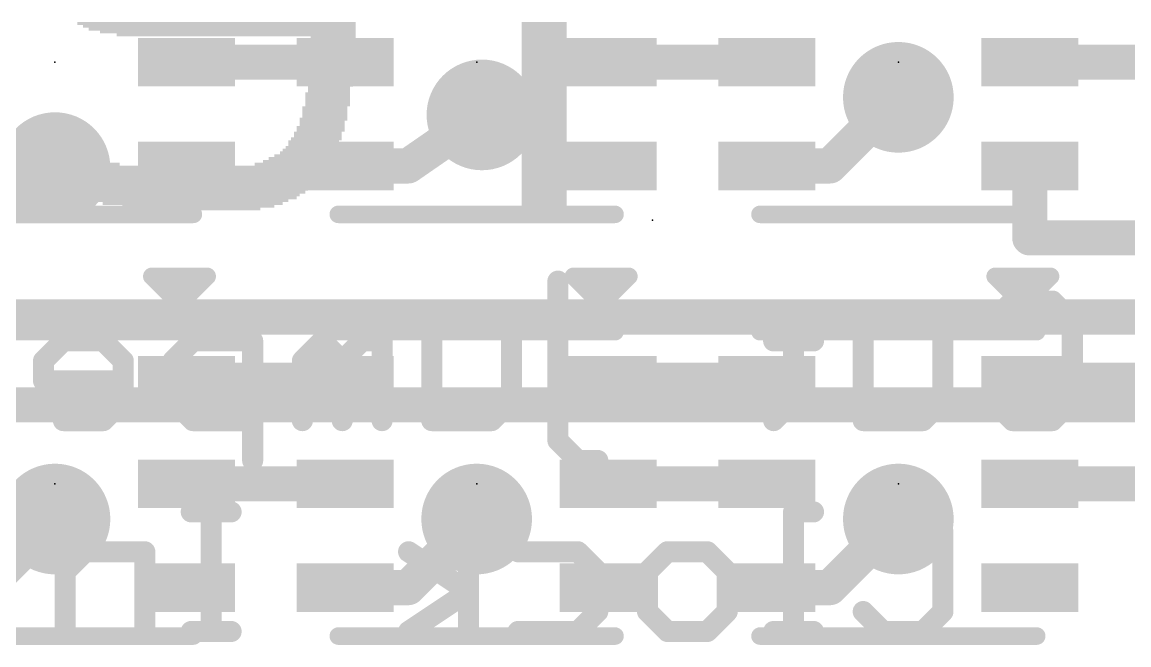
# Model space of a CAD drawing. Extents: x -6 to 62.2, y -4.9 to 32.6.
# Drawn here: x 20.59 to 28.59, y 8.74 to 13.24 of the extents above; entities that cross this region are included whole.
import ezdxf

# ---------------------------------------------------------------- set-up
doc = ezdxf.new("R2010")
doc.units = 0
for name, color, linetype in [('1', 12, 'CONTINUOUS'), ('16', 132, 'CONTINUOUS'), ('18', 110, 'CONTINUOUS'), ('21', 40, 'CONTINUOUS'), ('22', 6, 'CONTINUOUS'), ('23', 53, 'CONTINUOUS'), ('24', 53, 'CONTINUOUS')]:
    doc.layers.add(name, color=color, linetype=linetype)

# ---------------------------------------------------------------- blocks, each defined once
blk = doc.blocks.new('RECT')
blk.add_solid([(-0.5, -0.5), (0.5, -0.5), (-0.5, 0.5), (0.5, 0.5)])
blk = doc.blocks.new('ROUNDV')
at = {"const_width": 0.5}
blk.add_lwpolyline([(0, -0.25, 1), (0, 0.25, 1), (0, -0.25)], format="xyb", dxfattribs=at)

msp = doc.modelspace()

# ---------------------------------------------------------------- linework, layer by layer
at = {"layer": '1', "const_width": 0.254}
for points in [[(22.926, 12.954), (21.778, 12.954)], [(25.974, 12.954), (24.826, 12.954)], [(27.874, 12.954), (29.022, 12.954)], [(26.924, 12.7), (26.428, 12.204)], [(23.9141, 12.573), (23.38, 12.204)], [(20.828, 12.192), (20.332, 12.204)], [(23.38, 12.204), (22.926, 12.204)], [(26.428, 12.204), (25.974, 12.204)], [(27.874, 12.204), (27.874, 11.684)], [(27.874, 11.684), (30.099, 11.684)], [(21.778, 10.656), (22.926, 10.656)], [(24.826, 10.656), (25.974, 10.656)], [(27.874, 10.656), (29.022, 10.656)], [(22.926, 9.906), (21.778, 9.906)], [(25.974, 9.906), (24.826, 9.906)], [(29.022, 9.906), (27.874, 9.906)], [(20.828, 9.652), (20.332, 9.156)], [(23.876, 9.652), (23.38, 9.156)], [(26.924, 9.652), (26.428, 9.156)], [(23.38, 9.156), (22.926, 9.156)], [(26.428, 9.156), (25.974, 9.156)]]:
    msp.add_lwpolyline(points, dxfattribs=at)
at = {"layer": '1', "const_width": 0.127}
for points in [[(21.778, 13.0175, 1), (21.778, 12.8905)], [(22.926, 12.8905, 1), (22.926, 13.0175)], [(24.826, 13.0175, 1), (24.826, 12.8905)], [(25.974, 12.8905, 1), (25.974, 13.0175)], [(27.874, 13.0175, 1), (27.874, 12.8905)], [(26.9689, 12.6551, 1), (26.8791, 12.7449)], [(23.9502, 12.5208, 1), (23.878, 12.6252)], [(22.926, 12.2675, 1), (22.926, 12.1405)], [(23.3439, 12.2562, 1), (23.4161, 12.1518)], [(23.38, 12.1405, 1), (23.38, 12.2675)], [(25.974, 12.2675, 1), (25.974, 12.1405)], [(26.428, 12.1405, 1), (26.428, 12.2675)], [(27.9375, 12.204, 1), (27.8105, 12.204)], [(20.8265, 12.1285, 1), (20.8295, 12.2555)], [(26.3831, 12.2489, 1), (26.4729, 12.1591)], [(27.874, 11.7475, 1), (27.874, 11.6205)], [(27.8105, 11.684, 1), (27.9375, 11.684)], [(21.778, 10.7195, 1), (21.778, 10.5925)], [(22.926, 10.5925, 1), (22.926, 10.7195)], [(24.826, 10.7195, 1), (24.826, 10.5925)], [(25.974, 10.5925, 1), (25.974, 10.7195)], [(27.874, 10.7195, 1), (27.874, 10.5925)], [(21.778, 9.9695, 1), (21.778, 9.8425)], [(22.926, 9.8425, 1), (22.926, 9.9695)], [(24.826, 9.9695, 1), (24.826, 9.8425)], [(25.974, 9.8425, 1), (25.974, 9.9695)], [(27.874, 9.9695, 1), (27.874, 9.8425)], [(20.8729, 9.6071, 1), (20.7831, 9.6969)], [(23.9209, 9.6071, 1), (23.8311, 9.6969)], [(26.9689, 9.6071, 1), (26.8791, 9.6969)], [(22.926, 9.2195, 1), (22.926, 9.0925)], [(23.38, 9.0925, 1), (23.38, 9.2195)], [(25.974, 9.2195, 1), (25.974, 9.0925)], [(26.428, 9.0925, 1), (26.428, 9.2195)], [(23.3351, 9.2009, 1), (23.4249, 9.1111)], [(26.3831, 9.2009, 1), (26.4729, 9.1111)]]:
    msp.add_lwpolyline(points, format="xyb", dxfattribs=at)
at = {"layer": '16', "const_width": 0.254}
for points in [[(43.8785, 11.1125), (10.6045, 11.1125)], [(10.2235, 10.4775), (42.5425, 10.4775)]]:
    msp.add_lwpolyline(points, dxfattribs=at)
at = {"layer": '21', "const_width": 0.127}
for points in [[(19.828, 11.854), (21.828, 11.854)], [(22.876, 11.854), (24.876, 11.854)], [(25.924, 11.854), (27.924, 11.854)], [(21.628, 11.406), (21.528, 11.406)], [(21.528, 11.406), (21.728, 11.206)], [(21.928, 11.406), (21.628, 11.406)], [(21.728, 11.206), (21.928, 11.406)], [(21.828, 11.406), (21.728, 11.306)], [(21.928, 11.406), (21.828, 11.406)], [(24.676, 11.406), (24.576, 11.406)], [(24.576, 11.406), (24.776, 11.206)], [(24.976, 11.406), (24.676, 11.406)], [(24.776, 11.206), (24.976, 11.406)], [(24.876, 11.406), (24.776, 11.306)], [(24.976, 11.406), (24.876, 11.406)], [(27.724, 11.406), (27.624, 11.406)], [(27.624, 11.406), (27.824, 11.206)], [(28.024, 11.406), (27.724, 11.406)], [(27.824, 11.206), (28.024, 11.406)], [(27.924, 11.406), (27.824, 11.306)], [(28.024, 11.406), (27.924, 11.406)], [(19.828, 11.006), (21.828, 11.006)], [(22.876, 11.006), (24.876, 11.006)], [(25.924, 11.006), (27.924, 11.006)], [(19.828, 8.806), (21.828, 8.806)], [(22.876, 8.806), (24.876, 8.806)], [(25.924, 8.806), (27.924, 8.806)]]:
    msp.add_lwpolyline(points, dxfattribs=at)
at = {"layer": '21', "const_width": 0.0635}
for points in [[(21.828, 11.8223, 1), (21.828, 11.8858)], [(22.876, 11.8858, 1), (22.876, 11.8223)], [(24.876, 11.8223, 1), (24.876, 11.8858)], [(25.924, 11.8858, 1), (25.924, 11.8223)], [(27.924, 11.8223, 1), (27.924, 11.8858)], [(21.5505, 11.4285, 1), (21.5055, 11.3835)], [(21.528, 11.4378, 1), (21.528, 11.3742)], [(21.628, 11.4378, 1), (21.628, 11.3742)], [(21.628, 11.3742, 1), (21.628, 11.4378)], [(21.828, 11.4378, 1), (21.828, 11.3742)], [(21.8505, 11.3835, 1), (21.8055, 11.4285)], [(21.9505, 11.3835, 1), (21.9055, 11.4285)], [(21.928, 11.3742, 1), (21.928, 11.4378)], [(21.928, 11.3742, 1), (21.928, 11.4378)], [(24.5985, 11.4285, 1), (24.5535, 11.3835)], [(24.576, 11.4378, 1), (24.576, 11.3742)], [(24.676, 11.4378, 1), (24.676, 11.3742)], [(24.676, 11.3742, 1), (24.676, 11.4378)], [(24.876, 11.4378, 1), (24.876, 11.3742)], [(24.8985, 11.3835, 1), (24.8535, 11.4285)], [(24.9985, 11.3835, 1), (24.9535, 11.4285)], [(24.976, 11.3742, 1), (24.976, 11.4378)], [(24.976, 11.3742, 1), (24.976, 11.4378)], [(27.6465, 11.4285, 1), (27.6015, 11.3835)], [(27.624, 11.4378, 1), (27.624, 11.3742)], [(27.724, 11.4378, 1), (27.724, 11.3742)], [(27.724, 11.3742, 1), (27.724, 11.4378)], [(27.924, 11.4378, 1), (27.924, 11.3742)], [(27.9465, 11.3835, 1), (27.9015, 11.4285)], [(28.0465, 11.3835, 1), (28.0015, 11.4285)], [(28.024, 11.3742, 1), (28.024, 11.4378)], [(28.024, 11.3742, 1), (28.024, 11.4378)], [(21.7055, 11.3285, 1), (21.7505, 11.2835)], [(24.7535, 11.3285, 1), (24.7985, 11.2835)], [(27.8015, 11.3285, 1), (27.8465, 11.2835)], [(21.7055, 11.2285, 1), (21.7505, 11.1835)], [(21.7055, 11.1835, 1), (21.7505, 11.2285)], [(24.7535, 11.2285, 1), (24.7985, 11.1835)], [(24.7535, 11.1835, 1), (24.7985, 11.2285)], [(27.8015, 11.2285, 1), (27.8465, 11.1835)], [(27.8015, 11.1835, 1), (27.8465, 11.2285)], [(21.828, 10.9742, 1), (21.828, 11.0378)], [(22.876, 11.0378, 1), (22.876, 10.9742)], [(24.876, 10.9742, 1), (24.876, 11.0378)], [(25.924, 11.0378, 1), (25.924, 10.9742)], [(27.924, 10.9742, 1), (27.924, 11.0378)], [(21.828, 8.7743, 1), (21.828, 8.8378)], [(22.876, 8.8378, 1), (22.876, 8.7743)], [(24.876, 8.7743, 1), (24.876, 8.8378)], [(25.924, 8.8378, 1), (25.924, 8.7743)], [(27.924, 8.7743, 1), (27.924, 8.8378)]]:
    msp.add_lwpolyline(points, format="xyb", dxfattribs=at)
at = {"layer": '22', "const_width": 0.1524}
for points in [[(24.4635, 11.3716), (24.4635, 11.2275)], [(27.6057, 11.0835), (27.7497, 11.2275)], [(27.7497, 11.2275), (28.0378, 11.2275)], [(28.0378, 11.2275), (28.1819, 11.0835)], [(26.1668, 11.0835), (26.1668, 10.5073)], [(28.1819, 11.0835), (28.1819, 10.5073)], [(20.8892, 10.9394), (20.7452, 10.7954)], [(21.1774, 10.9394), (20.8892, 10.9394)], [(21.3214, 10.7954), (21.1774, 10.9394)], [(21.8248, 10.9394), (21.6807, 10.7954)], [(22.2569, 10.9394), (21.8248, 10.9394)], [(22.2569, 10.0751), (22.2569, 10.9394)], [(22.7603, 10.9394), (22.6162, 10.7954)], [(22.9043, 10.7954), (22.7603, 10.9394)], [(23.0484, 10.9394), (22.9043, 10.7954)], [(23.1924, 10.9394), (23.0484, 10.9394)], [(23.1924, 10.3632), (23.1924, 10.9394)], [(23.5517, 10.3632), (23.5517, 10.9394)], [(24.128, 10.9394), (24.128, 10.5073)], [(24.4635, 10.2191), (24.4635, 10.9394)], [(26.3108, 10.9394), (26.0227, 10.9394)], [(26.6701, 10.3632), (26.6701, 10.9394)], [(27.2464, 10.9394), (27.2464, 10.5073)], [(20.7452, 10.7954), (20.7452, 10.6513)], [(21.3214, 10.5073), (21.3214, 10.7954)], [(21.6807, 10.7954), (21.6807, 10.5073)], [(22.6162, 10.7954), (22.6162, 10.3632)], [(22.9043, 10.7954), (22.9043, 10.3632)], [(20.7452, 10.6513), (21.3214, 10.6513)], [(21.1774, 10.3632), (21.3214, 10.5073)], [(21.6807, 10.5073), (21.8248, 10.3632)], [(24.128, 10.5073), (23.9839, 10.3632)], [(26.1668, 10.5073), (26.0227, 10.3632)], [(27.2464, 10.5073), (27.1023, 10.3632)], [(27.7497, 10.3632), (27.6057, 10.5073)], [(28.1819, 10.5073), (28.0378, 10.3632)], [(20.8892, 10.3632), (21.1774, 10.3632)], [(21.8248, 10.3632), (22.2569, 10.3632)], [(23.9839, 10.3632), (23.5517, 10.3632)], [(27.1023, 10.3632), (26.6701, 10.3632)], [(28.0378, 10.3632), (27.7497, 10.3632)], [(24.6076, 10.0751), (24.4635, 10.2191)], [(24.7516, 10.0751), (24.6076, 10.0751)], [(22.101, 9.7035), (21.8129, 9.7035)], [(21.957, 8.8392), (21.957, 9.7035)], [(23.8161, 8.8392), (23.8161, 9.7035)], [(26.3108, 9.7035), (26.1668, 9.7035)], [(26.1668, 9.7035), (26.1668, 8.8392)], [(26.6701, 9.5595), (26.8142, 9.7035)], [(26.8142, 9.7035), (27.1023, 9.7035)], [(27.1023, 9.7035), (27.2464, 9.5595)], [(27.2464, 9.5595), (27.2464, 8.9833)], [(21.0452, 9.4154), (20.9011, 9.2714)], [(21.4773, 9.4154), (21.0452, 9.4154)], [(21.4773, 8.8392), (21.4773, 9.4154)], [(23.8161, 9.1273), (23.384, 9.4154)], [(24.1754, 9.4154), (24.6076, 9.4154)], [(24.6076, 9.4154), (24.7516, 9.2714)], [(25.1109, 9.2714), (25.255, 9.4154)], [(25.255, 9.4154), (25.5431, 9.4154)], [(25.5431, 9.4154), (25.6872, 9.2714)], [(20.9011, 9.2714), (20.9011, 8.8392)], [(24.7516, 9.2714), (24.7516, 8.9833)], [(25.1109, 8.9833), (25.1109, 9.2714)], [(25.6872, 9.2714), (25.6872, 8.9833)], [(23.384, 8.8392), (23.8161, 9.1273)], [(24.7516, 8.9833), (24.6076, 8.8392)], [(25.255, 8.8392), (25.1109, 8.9833)], [(25.6872, 8.9833), (25.5431, 8.8392)], [(26.8142, 8.8392), (26.6701, 8.9833)], [(27.2464, 8.9833), (27.1023, 8.8392)], [(22.101, 8.8392), (21.8129, 8.8392)], [(24.6076, 8.8392), (24.1754, 8.8392)], [(25.5431, 8.8392), (25.255, 8.8392)], [(26.3108, 8.8392), (26.0227, 8.8392)], [(27.1023, 8.8392), (26.8142, 8.8392)]]:
    msp.add_lwpolyline(points, dxfattribs=at)
at = {"layer": '22', "const_width": 0.0762}
for points in [[(24.5016, 11.3716, 1), (24.4254, 11.3716)], [(27.7497, 11.2656, 1), (27.7497, 11.1894)], [(27.7766, 11.2006, 1), (27.7228, 11.2545)], [(28.0648, 11.2545, 1), (28.0109, 11.2006)], [(28.0378, 11.1894, 1), (28.0378, 11.2656)], [(24.4254, 11.2275, 1), (24.5016, 11.2275)], [(26.2049, 11.0835, 1), (26.1287, 11.0835)], [(27.5787, 11.1104, 1), (27.6326, 11.0565)], [(28.22, 11.0835, 1), (28.1438, 11.0835)], [(28.1549, 11.0565, 1), (28.2088, 11.1104)], [(20.8892, 10.9775, 1), (20.8892, 10.9013)], [(20.9162, 10.9125, 1), (20.8623, 10.9664)], [(21.2043, 10.9664, 1), (21.1504, 10.9125)], [(21.1774, 10.9013, 1), (21.1774, 10.9775)], [(21.8248, 10.9775, 1), (21.8248, 10.9013)], [(21.8517, 10.9125, 1), (21.7978, 10.9664)], [(22.295, 10.9394, 1), (22.2188, 10.9394)], [(22.2569, 10.9013, 1), (22.2569, 10.9775)], [(22.7872, 10.9664, 1), (22.7333, 10.9125)], [(22.7872, 10.9125, 1), (22.7333, 10.9664)], [(23.0484, 10.9775, 1), (23.0484, 10.9013)], [(23.0753, 10.9125, 1), (23.0214, 10.9664)], [(23.2305, 10.9394, 1), (23.1543, 10.9394)], [(23.1924, 10.9013, 1), (23.1924, 10.9775)], [(23.5898, 10.9394, 1), (23.5136, 10.9394)], [(24.1661, 10.9394, 1), (24.0899, 10.9394)], [(24.5016, 10.9394, 1), (24.4254, 10.9394)], [(26.0227, 10.9775, 1), (26.0227, 10.9013)], [(26.3108, 10.9013, 1), (26.3108, 10.9775)], [(26.7082, 10.9394, 1), (26.632, 10.9394)], [(27.2845, 10.9394, 1), (27.2083, 10.9394)], [(20.7182, 10.8223, 1), (20.7721, 10.7684)], [(20.7833, 10.7954, 1), (20.7071, 10.7954)], [(21.3595, 10.7954, 1), (21.2833, 10.7954)], [(21.2945, 10.7684, 1), (21.3483, 10.8223)], [(21.7188, 10.7954, 1), (21.6426, 10.7954)], [(21.6538, 10.8223, 1), (21.7076, 10.7684)], [(22.6543, 10.7954, 1), (22.5781, 10.7954)], [(22.5893, 10.8223, 1), (22.6432, 10.7684)], [(22.9424, 10.7954, 1), (22.8662, 10.7954)], [(22.8774, 10.8223, 1), (22.9313, 10.7684)], [(22.8774, 10.7684, 1), (22.9313, 10.8223)], [(20.7452, 10.6894, 1), (20.7452, 10.6132)], [(21.3214, 10.6132, 1), (21.3214, 10.6894)], [(20.7071, 10.6513, 1), (20.7833, 10.6513)], [(21.3483, 10.4803, 1), (21.2945, 10.5342)], [(21.7076, 10.5342, 1), (21.6538, 10.4803)], [(24.1549, 10.4803, 1), (24.101, 10.5342)], [(26.1937, 10.4803, 1), (26.1398, 10.5342)], [(27.2733, 10.4803, 1), (27.2194, 10.5342)], [(27.6326, 10.5342, 1), (27.5787, 10.4803)], [(28.2088, 10.4803, 1), (28.1549, 10.5342)], [(21.2833, 10.5073, 1), (21.3595, 10.5073)], [(21.6426, 10.5073, 1), (21.7188, 10.5073)], [(24.0899, 10.5073, 1), (24.1661, 10.5073)], [(26.1287, 10.5073, 1), (26.2049, 10.5073)], [(27.2083, 10.5073, 1), (27.2845, 10.5073)], [(28.1438, 10.5073, 1), (28.22, 10.5073)], [(20.8892, 10.4013, 1), (20.8892, 10.3251)], [(21.1504, 10.3901, 1), (21.2043, 10.3363)], [(21.1774, 10.3251, 1), (21.1774, 10.4013)], [(21.8248, 10.4013, 1), (21.8248, 10.3251)], [(21.7978, 10.3363, 1), (21.8517, 10.3901)], [(22.2569, 10.3251, 1), (22.2569, 10.4013)], [(22.5781, 10.3632, 1), (22.6543, 10.3632)], [(22.8662, 10.3632, 1), (22.9424, 10.3632)], [(23.1543, 10.3632, 1), (23.2305, 10.3632)], [(23.5517, 10.4013, 1), (23.5517, 10.3251)], [(23.5136, 10.3632, 1), (23.5898, 10.3632)], [(23.957, 10.3901, 1), (24.0108, 10.3363)], [(23.9839, 10.3251, 1), (23.9839, 10.4013)], [(25.9958, 10.3901, 1), (26.0497, 10.3363)], [(26.6701, 10.4013, 1), (26.6701, 10.3251)], [(26.632, 10.3632, 1), (26.7082, 10.3632)], [(27.0754, 10.3901, 1), (27.1292, 10.3363)], [(27.1023, 10.3251, 1), (27.1023, 10.4013)], [(27.7497, 10.4013, 1), (27.7497, 10.3251)], [(27.7228, 10.3363, 1), (27.7766, 10.3901)], [(28.0109, 10.3901, 1), (28.0648, 10.3363)], [(28.0378, 10.3251, 1), (28.0378, 10.4013)], [(24.4905, 10.2461, 1), (24.4366, 10.1922)], [(24.4254, 10.2191, 1), (24.5016, 10.2191)], [(22.2188, 10.0751, 1), (22.295, 10.0751)], [(24.6076, 10.1132, 1), (24.6076, 10.037)], [(24.5806, 10.0481, 1), (24.6345, 10.102)], [(24.7516, 10.037, 1), (24.7516, 10.1132)], [(21.8129, 9.7416, 1), (21.8129, 9.6654)], [(21.9951, 9.7035, 1), (21.9189, 9.7035)], [(22.101, 9.6654, 1), (22.101, 9.7416)], [(23.8542, 9.7035, 1), (23.778, 9.7035)], [(26.1668, 9.7416, 1), (26.1668, 9.6654)], [(26.2049, 9.7035, 1), (26.1287, 9.7035)], [(26.3108, 9.6654, 1), (26.3108, 9.7416)], [(26.8142, 9.7416, 1), (26.8142, 9.6654)], [(26.8411, 9.6766, 1), (26.7872, 9.7305)], [(27.1292, 9.7305, 1), (27.0754, 9.6766)], [(27.1023, 9.6654, 1), (27.1023, 9.7416)], [(26.6432, 9.5864, 1), (26.6971, 9.5325)], [(27.2845, 9.5595, 1), (27.2083, 9.5595)], [(27.2194, 9.5325, 1), (27.2733, 9.5864)], [(21.0452, 9.4535, 1), (21.0452, 9.3773)], [(21.0721, 9.3885, 1), (21.0182, 9.4424)], [(21.5154, 9.4154, 1), (21.4392, 9.4154)], [(21.4773, 9.3773, 1), (21.4773, 9.4535)], [(23.4051, 9.4471, 1), (23.3628, 9.3837)], [(24.1754, 9.4535, 1), (24.1754, 9.3773)], [(24.6345, 9.4424, 1), (24.5806, 9.3885)], [(24.6076, 9.3773, 1), (24.6076, 9.4535)], [(25.255, 9.4535, 1), (25.255, 9.3773)], [(25.2819, 9.3885, 1), (25.228, 9.4424)], [(25.57, 9.4424, 1), (25.5162, 9.3885)], [(25.5431, 9.3773, 1), (25.5431, 9.4535)], [(20.9392, 9.2714, 1), (20.863, 9.2714)], [(20.8742, 9.2983, 1), (20.928, 9.2444)], [(24.7897, 9.2714, 1), (24.7135, 9.2714)], [(24.7247, 9.2444, 1), (24.7786, 9.2983)], [(25.149, 9.2714, 1), (25.0728, 9.2714)], [(25.084, 9.2983, 1), (25.1379, 9.2444)], [(25.7253, 9.2714, 1), (25.6491, 9.2714)], [(25.6602, 9.2444, 1), (25.7141, 9.2983)], [(23.8373, 9.0956, 1), (23.795, 9.159)], [(23.795, 9.0956, 1), (23.8373, 9.159)], [(24.7786, 8.9563, 1), (24.7247, 9.0102)], [(25.1379, 9.0102, 1), (25.084, 8.9563)], [(25.7141, 8.9563, 1), (25.6602, 9.0102)], [(26.6971, 9.0102, 1), (26.6432, 8.9563)], [(27.2733, 8.9563, 1), (27.2194, 9.0102)], [(24.7135, 8.9833, 1), (24.7897, 8.9833)], [(25.0728, 8.9833, 1), (25.149, 8.9833)], [(25.6491, 8.9833, 1), (25.7253, 8.9833)], [(27.2083, 8.9833, 1), (27.2845, 8.9833)], [(21.8129, 8.8773, 1), (21.8129, 8.8011)], [(22.101, 8.8011, 1), (22.101, 8.8773)], [(23.3628, 8.8709, 1), (23.4051, 8.8075)], [(24.1754, 8.8773, 1), (24.1754, 8.8011)], [(24.5806, 8.8661, 1), (24.6345, 8.8123)], [(24.6076, 8.8011, 1), (24.6076, 8.8773)], [(25.255, 8.8773, 1), (25.255, 8.8011)], [(25.228, 8.8123, 1), (25.2819, 8.8661)], [(25.5162, 8.8661, 1), (25.57, 8.8123)], [(25.5431, 8.8011, 1), (25.5431, 8.8773)], [(26.0227, 8.8773, 1), (26.0227, 8.8011)], [(26.3108, 8.8011, 1), (26.3108, 8.8773)], [(26.8142, 8.8773, 1), (26.8142, 8.8011)], [(26.7872, 8.8123, 1), (26.8411, 8.8661)], [(27.0754, 8.8661, 1), (27.1292, 8.8123)], [(27.1023, 8.8011, 1), (27.1023, 8.8773)], [(20.863, 8.8392, 1), (20.9392, 8.8392)], [(21.4392, 8.8392, 1), (21.5154, 8.8392)], [(21.9189, 8.8392, 1), (21.9951, 8.8392)], [(23.778, 8.8392, 1), (23.8542, 8.8392)], [(26.1287, 8.8392, 1), (26.2049, 8.8392)]]:
    msp.add_lwpolyline(points, format="xyb", dxfattribs=at)
at = {"layer": '23'}
for p in [(20.828, 12.954), (23.876, 12.954), (26.924, 12.954), (20.828, 9.906), (23.876, 9.906), (26.924, 9.906)]:
    msp.add_point(p, dxfattribs=at)
at = {"layer": '24'}
msp.add_point((25.146, 11.811), dxfattribs=at)

# ---------------------------------------------------------------- block references
at = {"layer": '1', "xscale": 0.7, "yscale": 0.35}
for p in [(21.778, 12.954), (22.926, 12.954), (24.826, 12.954), (25.974, 12.954), (27.874, 12.954), (21.778, 12.204), (22.926, 12.204), (24.826, 12.204), (25.974, 12.204), (27.874, 12.204), (21.778, 10.656), (22.926, 10.656), (24.826, 10.656), (25.974, 10.656), (27.874, 10.656), (21.778, 9.906), (22.926, 9.906), (24.826, 9.906), (25.974, 9.906), (27.874, 9.906), (21.778, 9.156), (22.926, 9.156), (24.826, 9.156), (25.974, 9.156), (27.874, 9.156)]:
    msp.add_blockref('RECT', p, dxfattribs=at)
at = {"layer": '18', "xscale": 0.8001, "yscale": 0.8001}
for p in [(26.924, 12.7), (26.924, 12.7), (23.9141, 12.573), (23.9141, 12.573), (20.828, 12.192), (20.828, 12.192), (20.828, 9.652), (20.828, 9.652), (23.876, 9.652), (23.876, 9.652), (26.924, 9.652), (26.924, 9.652)]:
    msp.add_blockref('ROUNDV', p, dxfattribs=at)
at = {"layer": '22', "yscale": 0.0203, "rotation": 180}
for p, xscale in [((21.9964, 13.2334), 2.0117), ((22.0167, 13.2131), 1.971), ((22.037, 13.1928), 1.9304), ((24.3637, 13.2334), 0.3251), ((24.3637, 13.2131), 0.3251), ((24.3637, 13.1928), 0.3251), ((22.0777, 13.1724), 1.8491), ((22.1386, 13.1521), 1.7272), ((22.8397, 13.1318), 0.3251), ((22.8397, 13.1115), 0.3251), ((24.3637, 13.1724), 0.3251), ((24.3637, 13.1521), 0.3251), ((24.3637, 13.1318), 0.3251), ((24.3637, 13.1115), 0.3251), ((22.8295, 13.0505), 0.3048), ((22.8295, 13.0302), 0.3048), ((22.8397, 13.0912), 0.3251), ((22.8397, 13.0708), 0.3251), ((24.3637, 13.0912), 0.3251), ((24.3637, 13.0708), 0.3251), ((24.3637, 13.0505), 0.3251), ((24.3637, 13.0302), 0.3251), ((22.8295, 13.0099), 0.3048), ((22.8295, 12.9896), 0.3048), ((22.8295, 12.9692), 0.3048), ((24.3637, 13.0099), 0.3251), ((24.3637, 12.9896), 0.3251), ((24.3637, 12.9692), 0.3251), ((22.8194, 12.9286), 0.3251), ((22.8194, 12.9083), 0.3251), ((22.8194, 12.888), 0.3251), ((22.8295, 12.9489), 0.3048), ((24.3637, 12.9489), 0.3251), ((24.3637, 12.9286), 0.3251), ((24.3637, 12.9083), 0.3251), ((24.3637, 12.888), 0.3251), ((22.8194, 12.8676), 0.3251), ((22.8194, 12.8473), 0.3251), ((22.8194, 12.827), 0.3251), ((22.8194, 12.8067), 0.3251), ((24.3637, 12.8676), 0.3251), ((24.3637, 12.8473), 0.3251), ((24.3637, 12.827), 0.3251), ((24.3637, 12.8067), 0.3251), ((22.799, 12.7254), 0.3251), ((22.8092, 12.766), 0.3048), ((22.8092, 12.7457), 0.3048), ((22.8194, 12.7864), 0.3251), ((24.3637, 12.7864), 0.3251), ((24.3637, 12.766), 0.3251), ((24.3637, 12.7457), 0.3251), ((24.3637, 12.7254), 0.3251), ((22.799, 12.7051), 0.3251), ((22.799, 12.6848), 0.3251), ((22.799, 12.6644), 0.3251), ((22.799, 12.6441), 0.3251), ((24.3637, 12.7051), 0.3251), ((24.3637, 12.6848), 0.3251), ((24.3637, 12.6644), 0.3251), ((24.3637, 12.6441), 0.3251), ((22.7787, 12.6238), 0.3251), ((22.7787, 12.6035), 0.3251), ((22.7787, 12.5832), 0.3251), ((22.7787, 12.5628), 0.3251), ((24.3637, 12.6238), 0.3251), ((24.3637, 12.6035), 0.3251), ((24.3637, 12.5832), 0.3251), ((24.3637, 12.5628), 0.3251), ((22.7482, 12.4816), 0.3454), ((22.7686, 12.5425), 0.3454), ((22.7584, 12.5222), 0.3251), ((22.7584, 12.5019), 0.3251), ((24.3637, 12.5425), 0.3251), ((24.3637, 12.5222), 0.3251), ((24.3637, 12.5019), 0.3251), ((24.3637, 12.4816), 0.3251), ((22.7178, 12.4003), 0.3658), ((22.7279, 12.4409), 0.3454), ((22.7279, 12.4206), 0.3454), ((22.7482, 12.4612), 0.3454), ((24.3637, 12.4612), 0.3251), ((24.3637, 12.4409), 0.3251), ((24.3637, 12.4206), 0.3251), ((24.3637, 12.4003), 0.3251), ((22.667, 12.319), 0.3861), ((22.6873, 12.3393), 0.3861), ((22.6974, 12.38), 0.3658), ((22.6974, 12.3596), 0.3658), ((24.3637, 12.38), 0.3251), ((24.3637, 12.3596), 0.3251), ((24.3637, 12.3393), 0.3251), ((24.3637, 12.319), 0.3251), ((20.8178, 12.258), 0.1016), ((20.9093, 12.2377), 0.2845), ((22.5755, 12.2377), 0.4877), ((22.606, 12.258), 0.4674), ((22.6263, 12.2784), 0.4267), ((22.6568, 12.2987), 0.4064), ((24.3637, 12.2987), 0.3251), ((24.3637, 12.2784), 0.3251), ((24.3637, 12.258), 0.3251), ((24.3637, 12.2377), 0.3251), ((21.0312, 12.2174), 0.5283), ((21.783, 12.1971), 2.032), ((21.783, 12.1768), 2.032), ((21.7729, 12.1564), 2.0117), ((22.545, 12.2174), 0.5486), ((24.3637, 12.2174), 0.3251), ((24.3637, 12.1971), 0.3251), ((24.3637, 12.1768), 0.3251), ((24.3637, 12.1564), 0.3251), ((21.7627, 12.1361), 1.9914), ((21.7322, 12.0752), 1.9304), ((21.7526, 12.1158), 1.971), ((21.7424, 12.0955), 1.9507), ((24.3637, 12.1361), 0.3251), ((24.3637, 12.1158), 0.3251), ((24.3637, 12.0955), 0.3251), ((24.3637, 12.0752), 0.3251), ((21.7119, 12.0345), 1.8898), ((21.7221, 12.0548), 1.9101), ((21.7221, 12.0142), 1.8288), ((21.7424, 11.9939), 1.7069), ((24.3637, 12.0548), 0.3251), ((24.3637, 12.0345), 0.3251), ((24.3637, 12.0142), 0.3251), ((24.3637, 11.9939), 0.3251), ((21.7729, 11.9736), 1.6053), ((21.7932, 11.9532), 1.4427), ((21.8237, 11.9329), 1.3005), ((21.8643, 11.9126), 1.0973), ((24.3637, 11.9736), 0.3251), ((24.3637, 11.9532), 0.3251), ((24.3637, 11.9329), 0.3251), ((24.3637, 11.9126), 0.3251), ((21.9151, 11.8923), 0.7925)]:
    msp.add_blockref('RECT', p, dxfattribs=dict(at, xscale=xscale))

doc.saveas('drawing.dxf')
